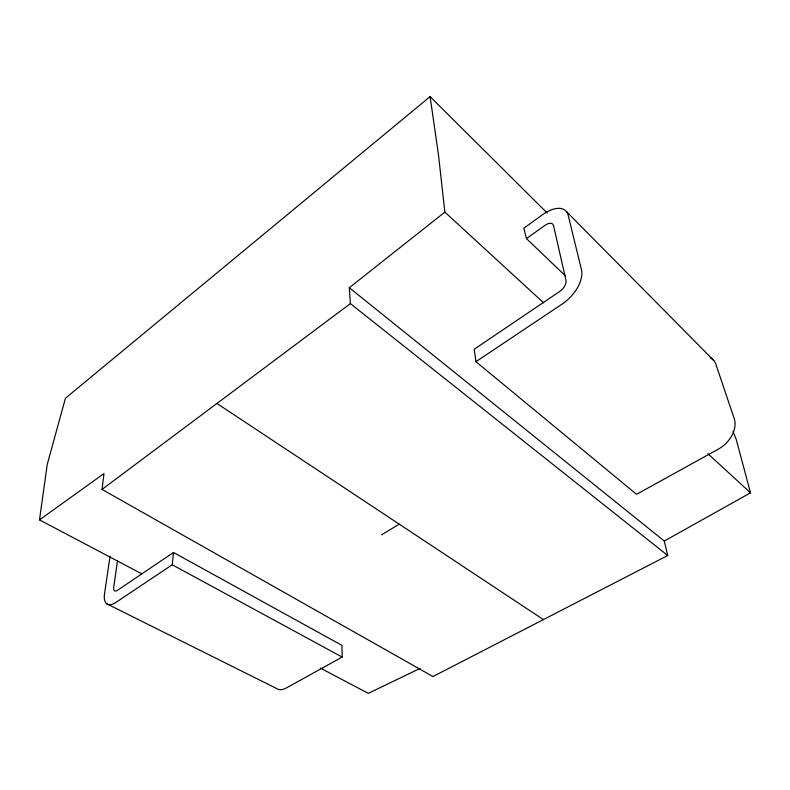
<?xml version="1.0" encoding="UTF-8"?>
<svg xmlns="http://www.w3.org/2000/svg" width="790" height="790" viewBox="0 0 790 790"><rect width="100%" height="100%" fill="white"/><g stroke="black" fill="none" stroke-linecap="round" stroke-linejoin="round"><path stroke-width="1.19" d="M110.096 556.071L104.527 593.685A22.624 10.003 -60.6 0 0 115.775 602.523L172.24 564.771L173.494 552.477L341.952 645.361L342.179 657.092L286.138 688.07A20.323 11.564 -62.8 0 1 276.421 688.406L106.68 603.758M39.5 519.879L47.242 464.401L65.432 398.239L430.086 96.617L438.411 154.327L444.869 212.115L349.318 287.708L664.301 541.041L667.728 555.498L432.959 676.546L102.038 489.425L103.964 473.575L39.5 519.879L141.844 573.886M117.493 560.732L113.691 587.464A7.545 3.338 -60.6 0 0 117.473 590.337L173.494 552.477M102.038 489.425L350.385 303.607L349.318 287.708M565.591 276.056L526.456 238.6L545.09 225.288A9.233 4.947 -46.3 0 1 553.523 225.585L565.966 280.223A9.658 5.5 -46.6 0 1 559.646 291.51L474.237 349.239L475.935 361.692L636.572 494.323L718.268 449.154A25.349 17.992 -42.6 0 0 734.256 418.69L715.888 364.309A24.372 16.383 -42.5 0 0 710.368 357.811M475.935 361.692L562.371 303.893A28.983 16.501 -46.6 0 0 581.46 269.696L568.158 215.186A27.699 14.832 -46.3 0 0 542.74 214.564L523.819 228.192L526.456 238.6M381.57 534.86L399.207 524.135M664.301 541.041L750.5 492.832L736.201 439.349L733.001 431.37M420.092 668.36L368.318 693.383L320.414 668.103M172.24 564.771L342.179 657.092M216.934 403.453L543.401 619.597M350.385 303.607L667.728 555.498M444.869 212.115L543.718 302.906M707.87 453.677L750.5 492.832M430.086 96.617L547.203 213.033M566.381 211.503L713.755 360.497"/></g></svg>
